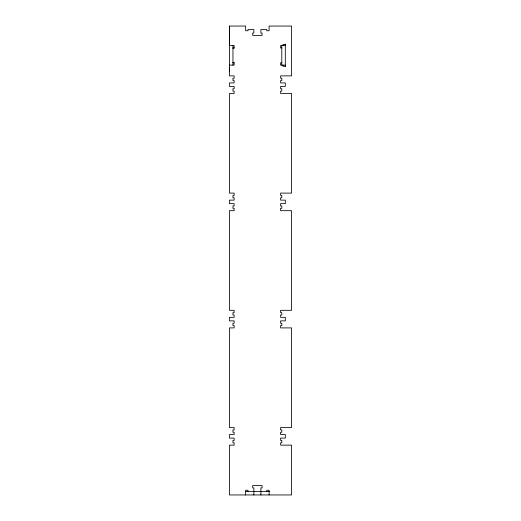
<?xml version="1.0" encoding="UTF-8"?>
<svg xmlns="http://www.w3.org/2000/svg" width="521" height="521" viewBox="0 0 521 521"><rect width="100%" height="100%" fill="white"/><g stroke="black" fill="none" stroke-linecap="round" stroke-linejoin="round"><path stroke-width="0.78" d="M229.435 71.377L229.435 67.86M229.435 26.05L229.435 75.871L234.124 75.871L234.124 78.215L232.952 78.215L232.952 80.56L234.124 80.56L234.124 82.904L229.435 82.904L229.435 86.421L234.124 86.421L234.124 88.765L232.952 88.765L232.952 91.11L234.124 91.11L234.124 93.454L229.435 93.454L229.435 193.096L234.124 193.096L234.124 195.44L232.952 195.44L232.952 197.785L234.124 197.785L234.124 200.129L229.435 200.129L229.435 203.646L234.124 203.646L234.124 205.99L232.952 205.99L232.952 208.335L234.124 208.335L234.124 210.679L229.435 210.679L229.435 310.321L234.124 310.321L234.124 312.665L232.952 312.665L232.952 315.01L234.124 315.01L234.124 317.354L229.435 317.354L229.435 320.871L234.124 320.871L234.124 323.215L232.952 323.215L232.952 325.56L234.124 325.56L234.124 327.904L229.435 327.904L229.435 427.546L234.124 427.546L234.124 429.89L232.952 429.89L232.952 432.235L234.124 432.235L234.124 434.579L229.435 434.579L229.435 438.096L234.124 438.096L234.124 440.44L232.952 440.44L232.952 442.785L234.124 442.785L234.124 445.129L229.435 445.129L229.435 494.95L291.565 494.95L291.565 445.129L280.624 445.129L280.624 442.785L281.796 442.785L281.796 440.44L280.624 440.44L280.624 438.096L285.313 438.096L285.313 434.579L280.624 434.579L280.624 432.235L281.796 432.235L281.796 429.89L280.624 429.89L280.624 427.546L291.565 427.546L291.565 327.904L280.624 327.904L280.624 325.56L281.796 325.56L281.796 323.215L280.624 323.215L280.624 320.871L285.313 320.871L285.313 317.354L280.624 317.354L280.624 315.01L281.796 315.01L281.796 312.665L280.624 312.665L280.624 310.321L291.565 310.321L291.565 210.679L280.624 210.679L280.624 208.335L281.796 208.335L281.796 205.99L280.624 205.99L280.624 203.646L285.313 203.646L285.313 200.129L280.624 200.129L280.624 197.785L281.796 197.785L281.796 195.44L280.624 195.44L280.624 193.096L291.565 193.096L291.565 93.454L280.624 93.454L280.624 91.11L281.796 91.11L281.796 88.765L280.624 88.765L280.624 86.421L285.313 86.421L285.313 82.904L280.624 82.904L280.624 80.56L281.796 80.56L281.796 78.215L280.624 78.215L280.624 75.871L291.565 75.871L291.565 26.05L269.096 26.05L269.096 30.739L266.752 30.739L266.752 29.567L260.891 29.567L260.891 33.084L262.063 33.084L262.063 35.428L252.685 35.428L252.685 33.084L253.857 33.084L253.857 29.567L247.996 29.567L247.996 30.739L245.651 30.739L245.651 26.05L229.435 26.05L229.435 45.587L234.124 45.587L234.124 48.127L232.952 48.127M285.313 44.415L282.968 44.415L282.968 45.587M285.313 45.587L280.624 45.587L280.624 47.932L281.796 47.932M232.952 47.932L234.124 47.932M232.952 62.585L234.124 62.585L234.124 65.125L229.435 65.125M232.952 62.781L234.124 62.781M281.796 62.781L280.624 62.781L280.624 65.125L285.313 65.125M285.313 66.297L282.968 66.297L282.968 65.125M245.651 491.433L269.767 491.433M285.313 44.024L285.313 66.688M281.796 45.587L281.796 65.125M269.096 494.95L269.096 490.261L266.752 490.261L266.752 491.433M260.891 494.95L260.891 487.917L262.063 487.917L262.063 485.572L252.685 485.572L252.685 487.917L253.857 487.917L253.857 494.95M247.996 491.433L247.996 490.261L245.651 490.261L245.651 494.95M232.952 45.587L232.952 65.125"/></g></svg>
